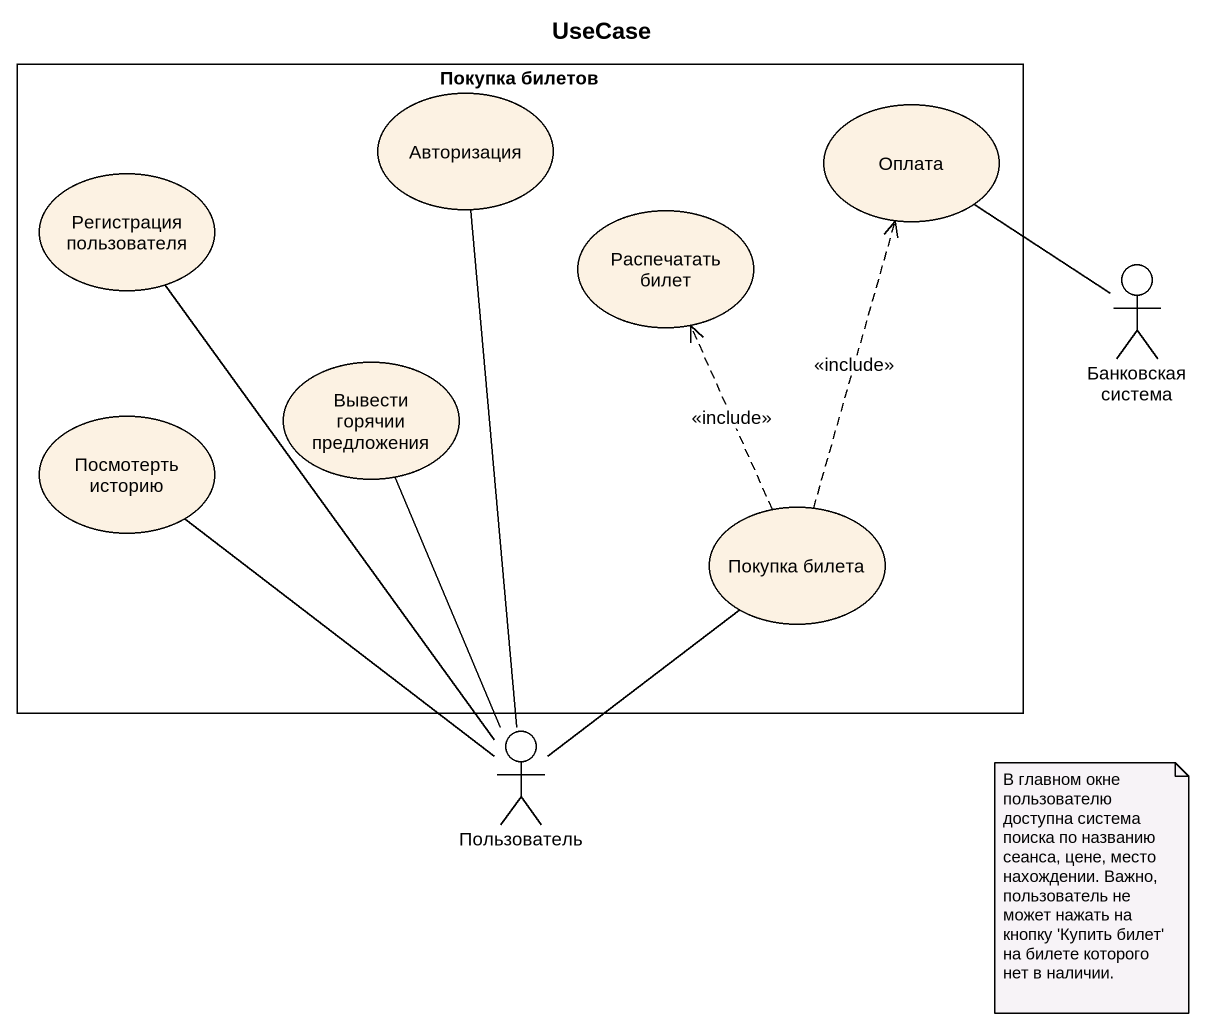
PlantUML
@startuml
title UseCase
rectangle "Покупка билетов" as Покупка_билетов {
  usecase Авторизация
  usecase Оплата
  usecase "Регистрация пользователя" as Регистрация_пользователя
  usecase "Распечатать билет" as Распечатать_билет
  usecase "Вывести горячии предложения" as Вывести_горячии_предложения
  usecase "Посмотерть историю" as Посмотерть_историю
  usecase "Покупка билета" as Покупка_билета
}
actor "Банковская система" as Банковская_система
actor Пользователь
Банковская_система -up- Оплата
Посмотерть_историю -- Пользователь
Покупка_билета .up.> Оплата : <<include>>
Покупка_билета .up.> Распечатать_билет : <<include>>
Пользователь -up- Авторизация
Пользователь -up- Регистрация_пользователя
Пользователь -up- Вывести_горячии_предложения
Пользователь -up- Покупка_билета
note as N1
  В главном окне пользователю доступна система поиска по названию сеанса, цене, место нахождении. Важно, пользователь не может нажать на кнопку 'Купить билет' на билете которого нет в наличии.
end note
@enduml
